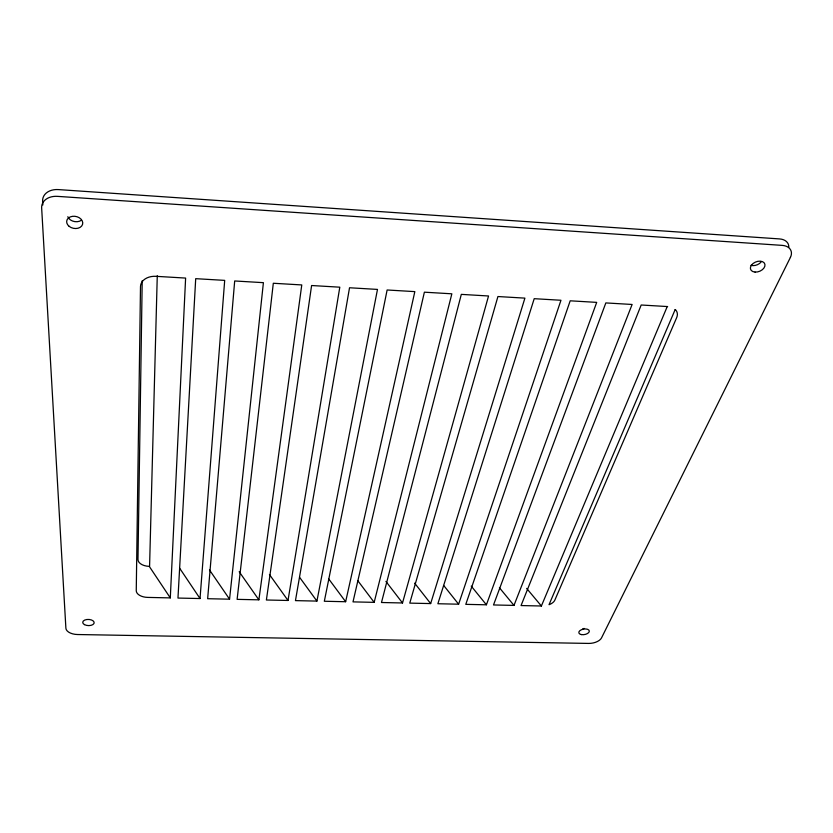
<?xml version="1.0" encoding="UTF-8"?>
<svg xmlns="http://www.w3.org/2000/svg" width="833" height="833" viewBox="0 0 833 833"><rect width="100%" height="100%" fill="white"/><g stroke="black" fill="none" stroke-linecap="round" stroke-linejoin="round"><path stroke-width="1.25" d="M142.204 280.711L137.976 559.474A11.433 6.622 1.5 0 0 149.253 566.357L170.296 597.896L147.753 597.407A11.652 6.549 1.2 0 1 136.258 590.639L140.496 286.594A15.161 11.048 5.4 0 1 155.927 276.317L185.613 278.076L170.296 597.896M149.576 566.367L157.27 275.702M200.024 598.542L224.691 280.377L195.703 278.67L177.97 598.063L200.024 598.542L179.616 568.158M229.554 599.187L263.405 282.668L234.687 280.971L207.646 598.708L229.554 599.187L209.489 569.939M258.876 599.833L301.775 284.938L273.307 283.262L237.113 599.354L258.876 599.833L239.186 571.709M287.999 600.468L339.802 287.187L311.594 285.521L266.383 599.999L287.999 600.468L269.444 574.51M316.915 601.093L377.484 289.415L349.527 287.76L295.455 600.624L316.915 601.093L299.568 577.29M345.643 601.728L414.834 291.623L387.126 289.988L324.329 601.259L345.643 601.728L328.785 579.018M374.173 602.353L451.85 293.81L424.382 292.185L353.005 601.884L374.173 602.353L357.836 580.747M402.516 602.967L488.544 295.986L461.315 294.372L381.483 602.509L402.516 602.967L385.918 581.424M430.661 603.581L524.905 298.131L497.926 296.538L409.774 603.123L430.661 603.581L414.626 583.131M458.619 604.196L560.963 300.265L534.213 298.683L437.877 603.738L458.619 604.196L443.677 585.443M486.399 604.8L596.699 302.379L570.188 300.807L465.782 604.352L486.399 604.8L471.239 586.109M513.982 605.404L632.122 304.472L605.841 302.92L493.511 604.956L513.982 605.404L499.425 587.744M667.629 306.565L641.191 305.003L521.052 605.56L541.388 605.997L667.243 306.544M526.643 588.4L541.388 605.997M42.837 204.991L42.618 201.097A16.41 12.328 12.4 0 1 58.31 189.58L779.49 238.915A15.327 10.204 -22.7 0 1 788.799 247.162M81.29 220.308A8.08 6.06 11.2 0 1 67.817 216.705M584.204 628.446A5.3 2.791 -9.9 0 1 582.861 628.707M761.112 262.02A7.58 5.06 -21.9 0 1 750.981 265.321M675.178 309.553L549.03 604.685L549.905 604.373A11.016 6.008 -9.3 0 0 554.861 600.093L676.688 317.602A14.432 9.673 -17.7 0 0 675.875 310.147L675.178 309.553M790.392 257.449L601.499 637.943A10.569 5.477 -10 0 1 588.681 643.42L77.573 634.527A11.391 6.102 2.5 0 1 65.89 628.249L41.65 207.896A16.493 12.328 12.2 0 1 57.415 196.359L782.104 245.371A15.4 10.194 -22.5 0 1 790.392 257.449M69.129 226.326A8.122 6.06 11 0 0 82.529 224.493A8.122 6.06 11 0 0 72.45 216.33A8.122 6.06 11 0 0 69.129 226.326M84.466 624.615A5.716 3.082 2.3 0 0 93.994 623.428A5.716 3.082 2.3 0 0 86.882 619.502A5.716 3.082 2.3 0 0 84.466 624.615M581.413 634.59A5.321 2.78 -9.9 0 0 589.327 631.185A5.321 2.78 -9.9 0 0 581.455 629.717A5.321 2.78 -9.9 0 0 581.413 634.59M755.062 272.079A7.612 5.06 -21.7 0 0 764.913 264.29A7.612 5.06 -21.7 0 0 753.084 263.488A7.612 5.06 -21.7 0 0 755.062 272.079"/></g></svg>
